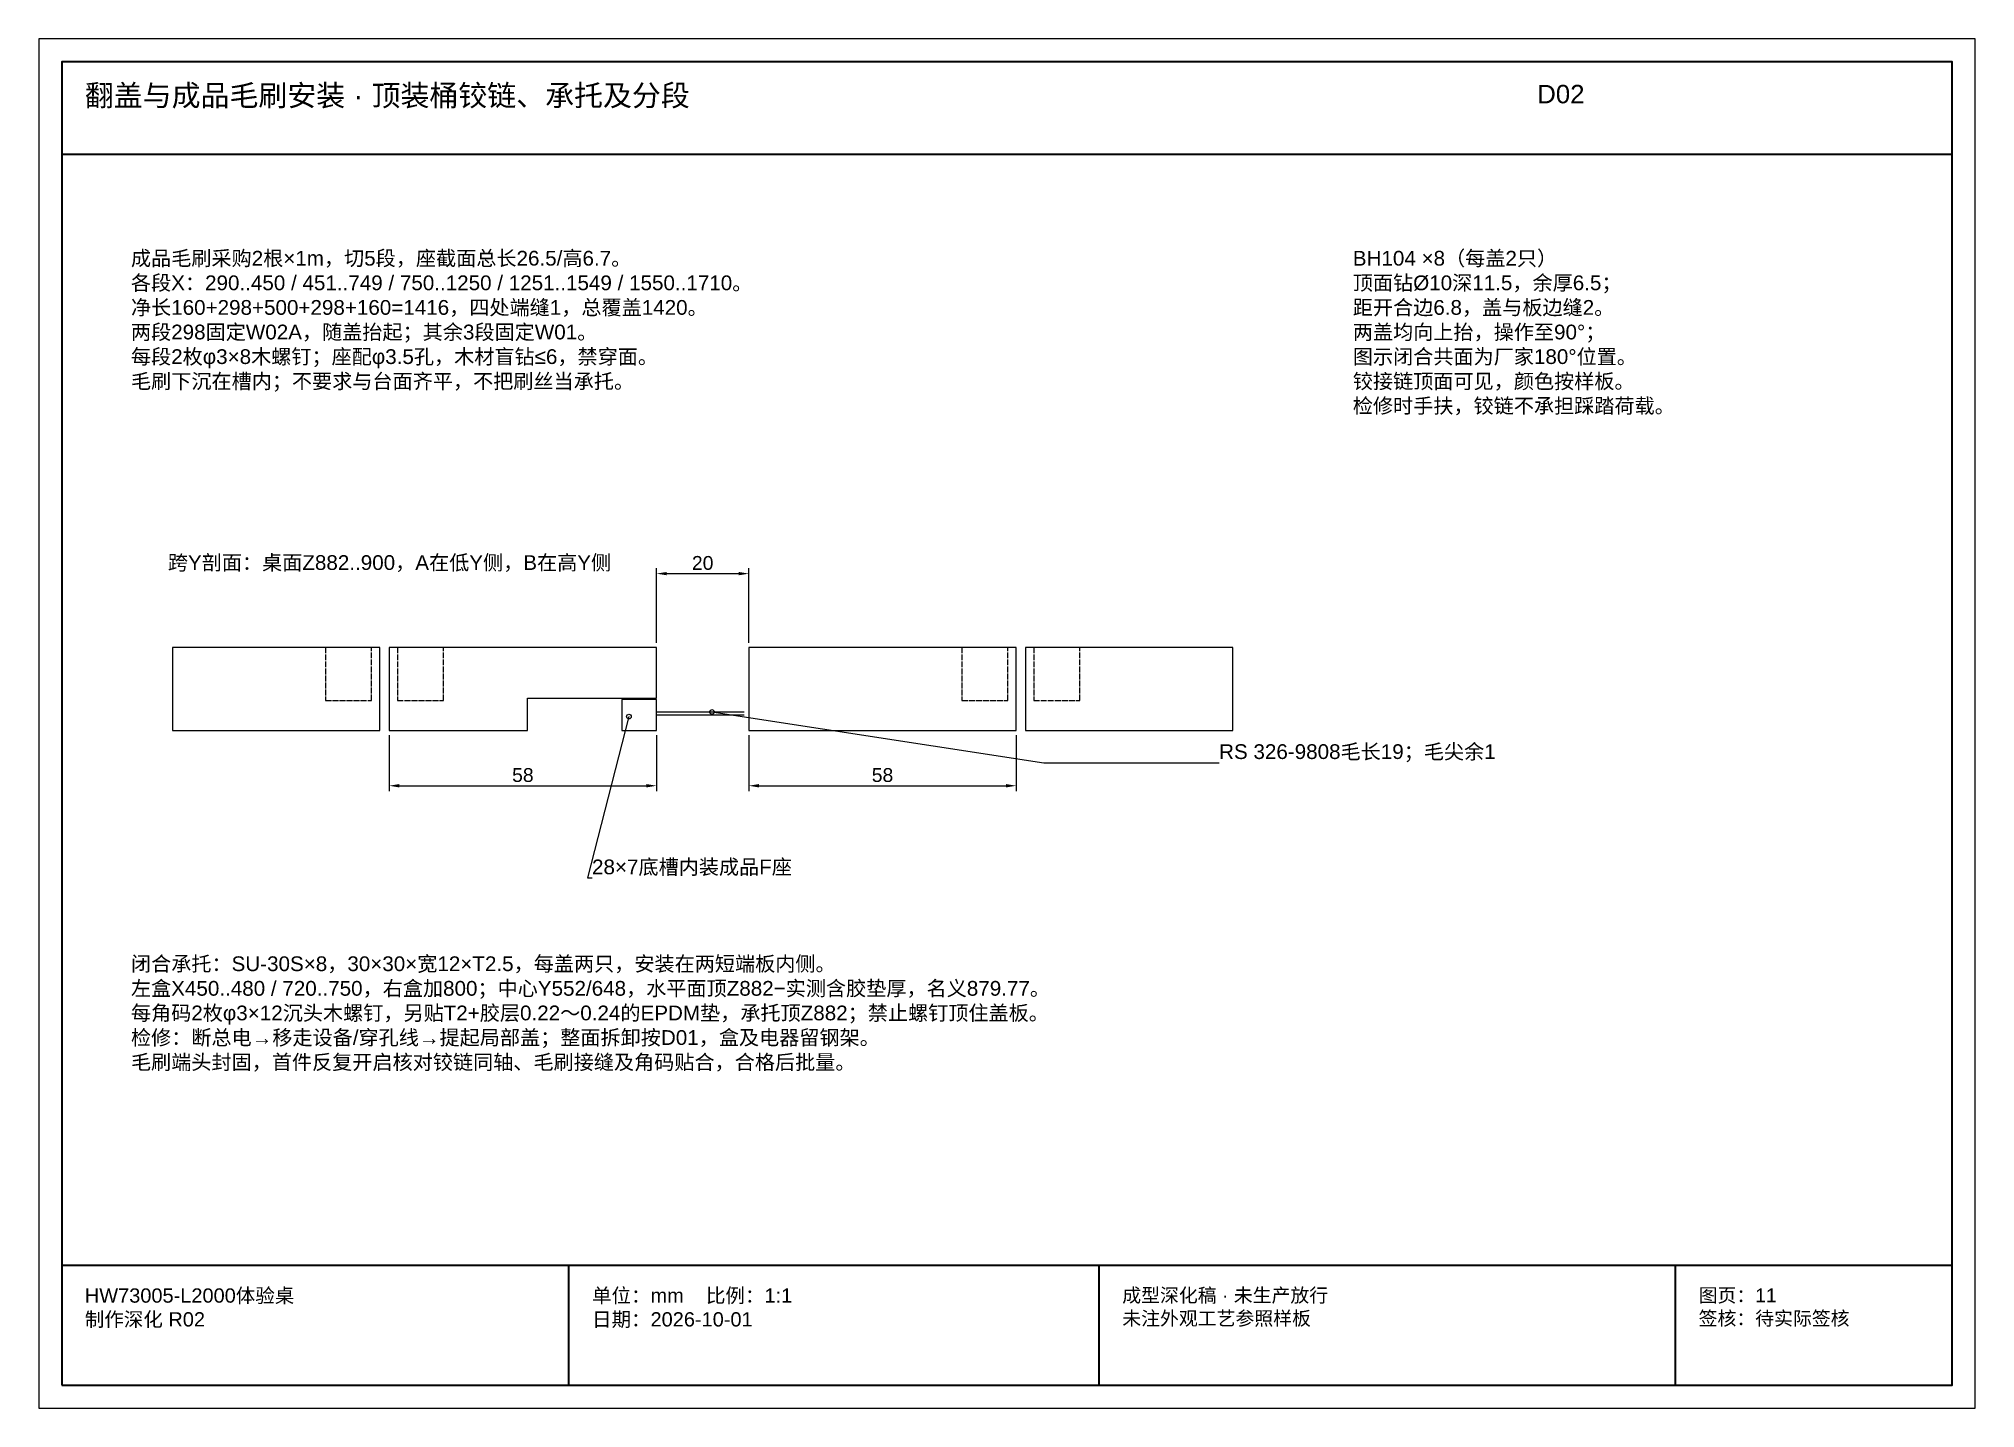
# Paper-space layout 'D02' of a CAD drawing. Header units: millimetres. Extents: x 0 to 420, y 0 to 297.
# The model-space entities are those that its viewports show. They can reach past a viewport. Long polylines and large blocks are cut down to what shows.
import ezdxf

# ---------------------------------------------------------------- set-up
doc = ezdxf.new("R2010")
doc.units = ezdxf.units.MM
doc.linetypes.add('DASHED', pattern=[1.524, 1.27, -0.254])
for name, color, linetype, lineweight in [('DIM', 7, 'Continuous', 13), ('FRAME', 7, 'Continuous', 35), ('HIDDEN', 8, 'DASHED', 13), ('NOTE', 7, 'Continuous', 18), ('OUTLINE', 7, 'Continuous', 25)]:
    doc.layers.add(name, color=color, linetype=linetype, lineweight=lineweight)
doc.styles.add('CN', font='Arial Unicode.ttf')
doc.dimstyles.new('D1', dxfattribs={"dimtxt": 3, "dimasz": 2.2, "dimexe": 1.2, "dimexo": 1, "dimgap": 0.8, "dimtad": 1, "dimdsep": 46, "dimtxsty": 'CN', "dimcen": 2.5, "dimclrd": 7, "dimclre": 7, "dimclrt": 7, "dimazin": 3, "dimtfac": 1, "dimtmove": 0, "dimatfit": 3})

msp = doc.modelspace()

# ---------------------------------------------------------------- linework, layer by layer
at = {"layer": 'DIM'}
for points in [[(120128, 150), (120119, 115), (120120, 115)], [(120146, 151), (120218, 140), (120256, 140)]]:
    msp.add_lwpolyline(points, dxfattribs=at)
for centre in [(120146, 151), (120128, 150)]:
    msp.add_circle(centre, 0.5, dxfattribs=at)
at = {"layer": 'FRAME'}
for p, q in [((120005, 272), (120415, 272)), ((120005, 31), (120415, 31)), ((120115, 5), (120115, 31)), ((120230, 5), (120230, 31)), ((120355, 5), (120355, 31))]:
    msp.add_line(p, q, dxfattribs=at)
msp.add_lwpolyline([(120005, 5), (120415, 5), (120415, 292), (120005, 292)], close=True, dxfattribs=at)
at = {"layer": 'HIDDEN'}
for points in [[(120062.2, 153.5), (120072.2, 153.5), (120072.2, 165), (120062.2, 165)], [(120077.8, 153.5), (120087.8, 153.5), (120087.8, 165), (120077.8, 165)], [(120200.2, 153.5), (120210.2, 153.5), (120210.2, 165), (120200.2, 165)], [(120215.8, 153.5), (120225.8, 153.5), (120225.8, 165), (120215.8, 165)]]:
    msp.add_lwpolyline(points, close=True, dxfattribs=at)
at = {"layer": 'OUTLINE'}
for p, q in [((120134, 151), (120153, 151)), ((120134, 150.35), (120153, 150.35))]:
    msp.add_line(p, q, dxfattribs=at)
for points in [[(120029, 147), (120074, 147), (120074, 165), (120029, 165)], [(120076, 147), (120106, 147), (120106, 154), (120134, 154), (120134, 165), (120076, 165)], [(120154, 147), (120212, 147), (120212, 165), (120154, 165)], [(120214, 147), (120259, 147), (120259, 165), (120214, 165)], [(120126.5, 147), (120134, 147), (120134, 153.7), (120126.5, 153.7)]]:
    msp.add_lwpolyline(points, close=True, dxfattribs=at)

# ---------------------------------------------------------------- texts
at = {"layer": 'NOTE', "attachment_point": 1, "style": 'CN'}
for s, insert, char_height, width in [('翻盖与成品毛刷安装 · 顶装桶铰链、承托及分段', (120010, 287), 4.6, 310), ('D02', (120325, 287), 4, 90), ('成品毛刷采购2根×1m，切5段，座截面总长26.5/高6.7。\\P各段X：290..450 / 451..749 / 750..1250 / 1251..1549 / 1550..1710。\\P净长160+298+500+298+160=1416，四处端缝1，总覆盖1420。\\P两段298固定W02A，随盖抬起；其余3段固定W01。\\P每段2枚φ3×8木螺钉；座配φ3.5孔，木材盲钻≤6，禁穿面。\\P毛刷下沉在槽内；不要求与台面齐平，不把刷丝当承托。', (120020, 251), 3.2, 260), ('BH104 ×8（每盖2只）\\P顶面钻Ø10深11.5，余厚6.5；\\P距开合边6.8，盖与板边缝2。\\P两盖均向上抬，操作至90°；\\P图示闭合共面为厂家180°位置。\\P铰接链顶面可见，颜色按样板。\\P检修时手扶，铰链不承担踩踏荷载。', (120285, 251), 3.2, 119), ('跨Y剖面：桌面Z882..900，A在低Y侧，B在高Y侧', (120028, 185), 3.2, 270), ('RS 326-9808毛长19；毛尖余1', (120256, 144), 3.2, 90), ('28×7底槽内装成品F座', (120120, 119), 3.2, 90), ('闭合承托：SU-30S×8，30×30×宽12×T2.5，每盖两只，安装在两短端板内侧。\\P左盒X450..480 / 720..750，右盒加800；中心Y552/648，水平面顶Z882−实测含胶垫厚，名义879.77。\\P每角码2枚φ3×12沉头木螺钉，另贴T2+胶层0.22～0.24的EPDM垫，承托顶Z882；禁止螺钉顶住盖板。\\P检修：断总电→移走设备/穿孔线→提起局部盖；整面拆卸按D01，盒及电器留钢架。\\P毛刷端头封固，首件反复开启核对铰链同轴、毛刷接缝及角码贴合，合格后批量。', (120020, 98), 3.2, 384), ('HW73005-L2000体验桌\\P制作深化 R02', (120010, 26), 3.1, 100), ('单位：mm    比例：1:1\\P日期：2026-10-01', (120120, 26), 3.1, 105), ('成型深化稿 · 未生产放行\\P未注外观工艺参照样板', (120235, 26), 3, 115), ('图页：11\\P签核：待实际签核', (120360, 26), 3, 55)]:
    msp.add_mtext(s, dxfattribs=dict(at, insert=insert, char_height=char_height, width=width))

# ---------------------------------------------------------------- dimensions: what is measured, and where the dimension line sits
at = {"layer": 'DIM'}
for base, p1, p2 in [((120134, 181), (120134, 165), (120154, 165)), ((120076, 135), (120076, 147), (120134, 147)), ((120154, 135), (120154, 147), (120212, 147))]:
    msp.add_linear_dim(base=base, p1=p1, p2=p2, dimstyle='D1', dxfattribs=at).render()

psp = doc.layouts.new('D02')

# ---------------------------------------------------------------- viewports
at = {"layer": 'Defpoints'}
psp.add_viewport(center=(210, 148.5), size=(420, 297), view_center_point=(120210, 148.5), view_height=297, dxfattribs=at)

doc.saveas('drawing.dxf')
